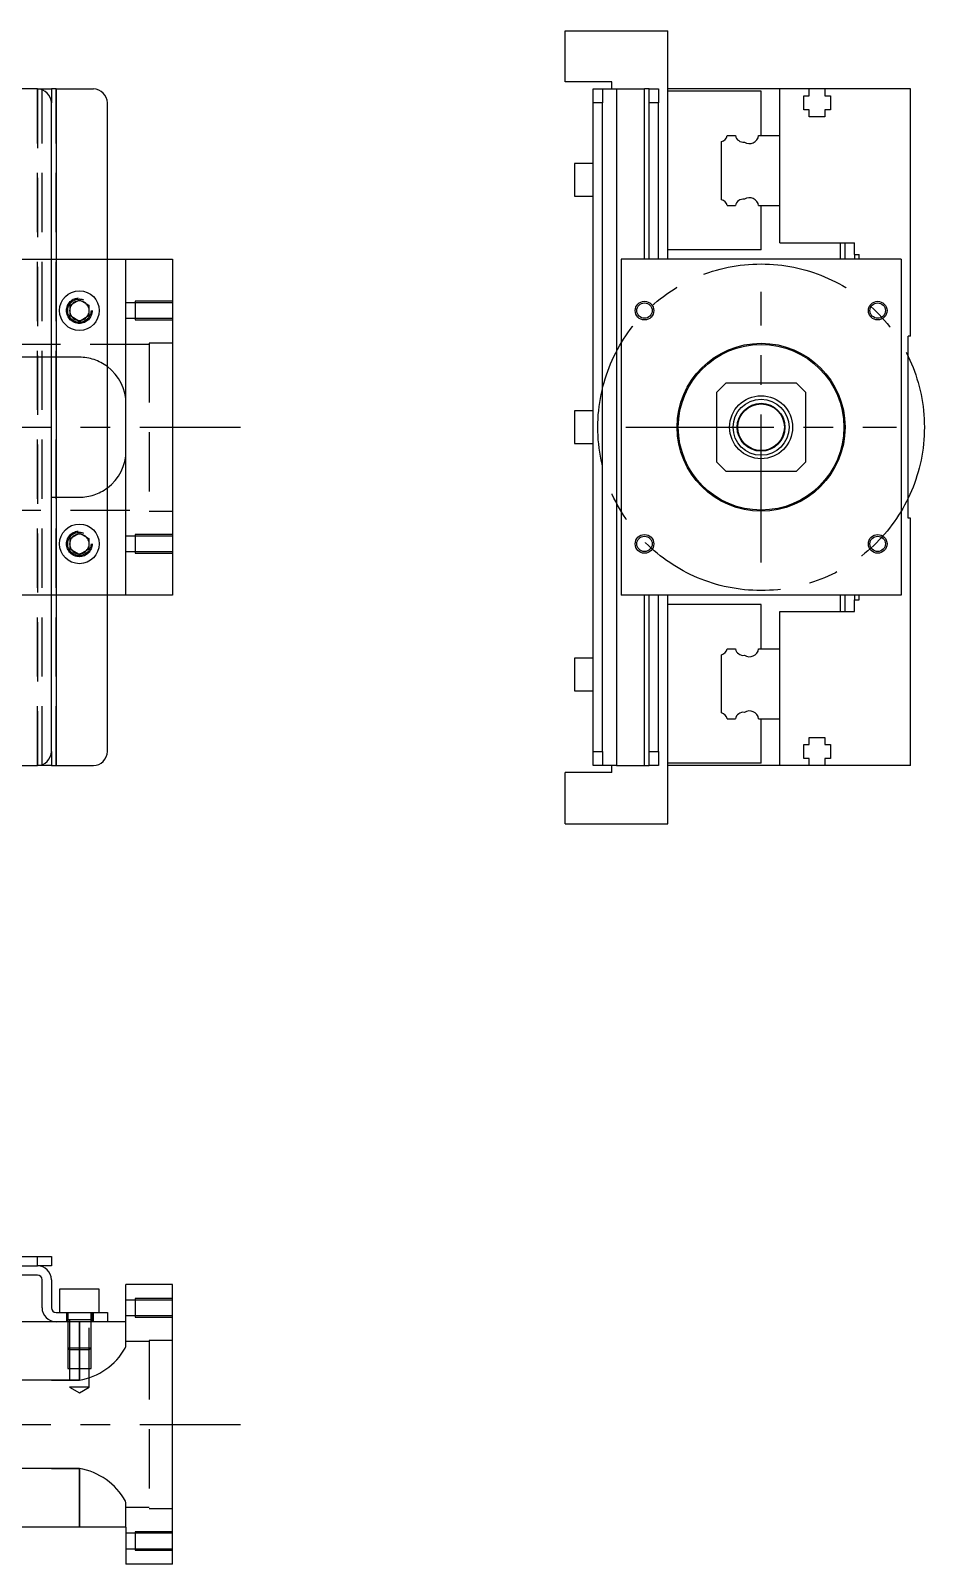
# Model space of a CAD drawing. Extents: x -13 to 561, y -282 to 87.
# Drawn here: x 369.6 to 561.2, y -243.7 to 85 of the extents above; entities that cross this region are included whole.
import ezdxf

# ---------------------------------------------------------------- set-up
doc = ezdxf.new("R2010")
doc.units = 0
doc.linetypes.add('CENTER', pattern=[50.8, 31.75, -6.35, 6.35, -6.35])
doc.linetypes.add('DASHED', pattern=[19.05, 12.7, -6.35])
doc.layers.get('0').update_dxf_attribs({"linetype": 'CONTINUOUS'})
doc.layers.add('CENTER', color=1, linetype='CENTER')

msp = doc.modelspace()

# ---------------------------------------------------------------- linework, layer by layer
at = {"color": 7, "linetype": 'CONTINUOUS'}
for p, q in [((484.16, 74), (484.16, 85)), ((484.16, 85), (506.16, 85)), ((506.16, 36), (506.16, 85)), ((371, 72.5), (3, 72.5)), ((371, 72.5), (374, 72.5)), ((374, 72.5), (374, 69.5)), ((375, 72.5), (374, 72.5)), ((375, 72.5), (375, -72.5)), ((375, 72.5), (383, 72.5)), ((494.16, 74), (484.16, 74)), ((490.16, 72.5), (492.16, 72.5)), ((490.16, 69.5), (490.16, 72.5)), ((492.16, 72.5), (495.16, 72.5)), ((492.16, 72.5), (492.16, 69.5)), ((494.16, 72.5), (494.16, 74)), ((495.16, 72.5), (495.16, -72.5)), ((495.16, 72.5), (501.16, 72.5)), ((501.16, 36), (501.16, 72.5)), ((502.16, 72.5), (501.16, 72.5)), ((502.16, 72.5), (504.16, 72.5)), ((502.16, 69.5), (502.16, 72.5)), ((504.16, 72.5), (504.16, 69.5)), ((530.16, 72.5), (506.16, 72.5)), ((530.16, 62.5), (530.16, 72.5)), ((536.46, 72.5), (530.16, 72.5)), ((539.86, 72.5), (536.46, 72.5)), ((536.46, 71), (536.46, 72.5)), ((539.86, 72.5), (539.86, 71)), ((558.16, 72.5), (539.86, 72.5)), ((558.16, 19.5), (558.16, 72.5)), ((374, -69.5), (374, 69.5)), ((386, -69.5), (386, 69.5)), ((386, -69.5), (386, 69.5)), ((492.16, 69.5), (490.16, 69.5)), ((490.16, -69.5), (490.16, 69.5)), ((492.16, -69.5), (492.16, 69.5)), ((504.16, 69.5), (502.16, 69.5)), ((502.16, 36), (502.16, 69.5)), ((504.16, 36), (504.16, 69.5)), ((526.16, 72), (506.16, 72)), ((526.16, 62.5), (526.16, 72)), ((535.31, 71), (536.46, 71)), ((535.31, 68), (535.31, 71)), ((539.86, 71), (541.01, 71)), ((541.01, 71), (541.01, 68)), ((536.46, 68), (535.31, 68)), ((536.46, 66.5), (536.46, 68)), ((539.86, 66.5), (536.46, 66.5)), ((539.86, 68), (539.86, 66.5)), ((541.01, 68), (539.86, 68)), ((518.912272, 62.5), (520.68668, 62.5)), ((525.637372, 62.5), (530.16, 62.5)), ((530.16, 47.5), (530.16, 62.5)), ((530.16, 47.5), (530.16, 62.5)), ((517.66, 48.752272), (517.66, 61.247728)), ((486.16, 56.5), (486.16, 53)), ((490.16, 56.5), (486.16, 56.5)), ((486.16, 53), (486.16, 49.5)), ((486.16, 49.5), (490.16, 49.5)), ((518.912272, 47.5), (520.68668, 47.5)), ((525.637372, 47.5), (530.16, 47.5)), ((526.16, 38), (526.16, 47.5)), ((530.16, 39.5), (530.16, 47.5)), ((530.16, 39.5), (546.16, 39.5)), ((543.16, 36), (543.16, 39.5)), ((544.16, 36), (544.16, 39.5)), ((546.16, 37), (546.16, 39.5)), ((526.16, 38), (506.16, 38)), ((546.16, 37), (547.16, 37)), ((546.16, 37), (546.16, 36)), ((547.16, 36), (547.16, 37)), ((386, 36), (390, 36)), ((390, -36), (390, 36)), ((390, 36), (400, 36)), ((400, 36), (400, -36)), ((496.16, 36), (496.16, -36)), ((556.16, 36), (496.16, 36)), ((556.16, 36), (556.16, -36)), ((378, 26.1547), (380, 27.309402)), ((380, 27.309402), (382, 26.1547)), ((378, 23.8453), (378, 26.1547)), ((380, 22.690598), (378, 23.8453)), ((382, 23.8453), (380, 22.690598)), ((382, 26.1547), (382, 23.8453)), ((558.16, 19.5), (557.66, 19.5)), ((557.66, -19.5), (557.66, 19.5)), ((518.66, 9.5), (516.66, 7.5)), ((516.66, -7.5), (516.66, 7.5)), ((518.66, 9.5), (533.66, 9.5)), ((535.66, 7.5), (533.66, 9.5)), ((535.66, 7.5), (535.66, -7.5)), ((486.16, 3.5), (486.16, 0)), ((490.16, 3.5), (486.16, 3.5)), ((486.16, 0), (486.16, -3.5)), ((486.16, -3.5), (490.16, -3.5)), ((516.66, -7.5), (518.66, -9.5)), ((533.66, -9.5), (518.66, -9.5)), ((533.66, -9.5), (535.66, -7.5)), ((558.16, -19.5), (557.66, -19.5)), ((558.16, -72.5), (558.16, -19.5)), ((378, -23.8453), (380, -22.690598)), ((380, -22.690598), (382, -23.8453)), ((378, -26.1547), (378, -23.8453)), ((380, -27.309402), (378, -26.1547)), ((382, -26.1547), (380, -27.309402)), ((382, -23.8453), (382, -26.1547)), ((390, -36), (386, -36)), ((400, -36), (390, -36)), ((556.16, -36), (496.16, -36)), ((501.16, -72.5), (501.16, -36)), ((502.16, -69.5), (502.16, -36)), ((504.16, -69.5), (504.16, -36)), ((506.16, -85), (506.16, -36)), ((543.16, -39.5), (543.16, -36)), ((544.16, -39.5), (544.16, -36)), ((546.16, -36), (546.16, -37)), ((547.16, -37), (547.16, -36)), ((526.16, -38), (506.16, -38)), ((526.16, -47.5), (526.16, -38)), ((546.16, -39.5), (546.16, -37)), ((546.16, -37), (547.16, -37)), ((530.16, -47.5), (530.16, -39.5)), ((530.16, -39.5), (546.16, -39.5)), ((517.66, -61.247728), (517.66, -48.752272)), ((518.912272, -47.5), (520.68668, -47.5)), ((525.637372, -47.5), (530.16, -47.5)), ((530.16, -62.5), (530.16, -47.5)), ((530.16, -62.5), (530.16, -47.5)), ((486.16, -49.5), (486.16, -53)), ((490.16, -49.5), (486.16, -49.5)), ((486.16, -53), (486.16, -56.5)), ((486.16, -56.5), (490.16, -56.5)), ((518.912272, -62.5), (520.68668, -62.5)), ((525.637372, -62.5), (530.16, -62.5)), ((526.16, -72), (526.16, -62.5)), ((530.16, -72.5), (530.16, -62.5)), ((535.31, -71), (535.31, -68)), ((535.31, -68), (536.46, -68)), ((536.46, -68), (536.46, -66.5)), ((536.46, -66.5), (539.86, -66.5)), ((539.86, -66.5), (539.86, -68)), ((539.86, -68), (541.01, -68)), ((541.01, -68), (541.01, -71)), ((374, -69.5), (374, -72.5)), ((490.16, -69.5), (492.16, -69.5)), ((490.16, -72.5), (490.16, -69.5)), ((492.16, -69.5), (492.16, -72.5)), ((502.16, -69.5), (504.16, -69.5)), ((502.16, -72.5), (502.16, -69.5)), ((504.16, -69.5), (504.16, -72.5)), ((526.16, -72), (506.16, -72)), ((536.46, -71), (535.31, -71)), ((536.46, -72.5), (536.46, -71)), ((539.86, -71), (539.86, -72.5)), ((541.01, -71), (539.86, -71)), ((3, -72.5), (371, -72.5)), ((374, -72.5), (371, -72.5)), ((374, -72.5), (375, -72.5)), ((375, -72.5), (383, -72.5)), ((484.16, -85), (484.16, -74)), ((494.16, -74), (484.16, -74)), ((492.16, -72.5), (490.16, -72.5)), ((495.16, -72.5), (492.16, -72.5)), ((494.16, -74), (494.16, -72.5)), ((495.16, -72.5), (501.16, -72.5)), ((501.16, -72.5), (502.16, -72.5)), ((504.16, -72.5), (502.16, -72.5)), ((530.16, -72.5), (506.16, -72.5)), ((536.46, -72.5), (530.16, -72.5)), ((539.86, -72.5), (536.46, -72.5)), ((558.16, -72.5), (539.86, -72.5)), ((484.16, -85), (506.16, -85)), ((237, -177.72), (371, -177.72)), ((363, -179.72), (371, -179.72)), ((363, -179.72), (371, -179.72)), ((371, -179.72), (371, -177.72)), ((371, -177.72), (374, -177.72)), ((374, -179.72), (371, -179.72)), ((374, -177.72), (374, -179.72)), ((371, -181.72), (363, -181.72)), ((372, -188.72), (372, -182.72)), ((374, -182.72), (374, -188.72)), ((390, -191.72), (390, -183.72)), ((400, -183.72), (390, -183.72)), ((400, -243.72), (400, -183.72)), ((384.25, -184.72), (375.75, -184.72)), ((375.75, -184.72), (375.75, -189.72)), ((384.25, -189.72), (384.25, -184.72)), ((375, -189.72), (383, -189.72)), ((383, -191.72), (383, -189.72)), ((383, -189.72), (386, -189.72)), ((386, -189.72), (386, -191.72)), ((375, -191.72), (367, -191.72)), ((383, -191.72), (375, -191.72)), ((386, -191.72), (383, -191.72)), ((390, -191.72), (386, -191.72)), ((390, -235.72), (367, -235.72)), ((390, -235.72), (390, -243.72)), ((400, -243.72), (390, -243.72))]:
    msp.add_line(p, q, dxfattribs=at)
at = {"color": 3, "linetype": 'DASHED'}
for p, q in [((371, -72.5), (371, 72.5)), ((371, 72.5), (371, -72.5)), ((372, -72.5), (372, 72.5)), ((375, -72.5), (375, 72.5)), ((367, 36), (374, 36)), ((374, 36), (386, 36)), ((392, 26.65), (390, 26.65)), ((392, 26.999994), (392, 23.000006)), ((400, 26.999994), (392, 26.999994)), ((400, 26.65), (392, 26.65)), ((377.5, 25), (377.52689, 25.365682)), ((390, 23.35), (392, 23.35)), ((392, 23.35), (400, 23.35)), ((392, 23.000006), (400, 23.000006)), ((395, 17.75), (340, 17.75)), ((395, 18), (395, -18)), ((400, 18), (395, 18)), ((374, 15), (355, 15)), ((380, 15), (374, 15)), ((355, -15), (374, -15)), ((374, -15), (380, -15)), ((340, -17.75), (395, -17.75)), ((395, -18), (400, -18)), ((392, -23.000006), (392, -26.999994)), ((400, -23.000006), (392, -23.000006)), ((377.5, -25), (377.52689, -24.634318)), ((392, -23.35), (390, -23.35)), ((400, -23.35), (392, -23.35)), ((390, -26.65), (392, -26.65)), ((392, -26.65), (400, -26.65)), ((392, -26.999994), (400, -26.999994)), ((374, -36), (367, -36)), ((386, -36), (374, -36)), ((392, -187.07), (390, -187.07)), ((392, -186.720006), (392, -190.719994)), ((400, -186.720006), (392, -186.720006)), ((400, -187.07), (392, -187.07)), ((377.25, -189.72), (377.25, -191.72)), ((377.499995, -189.72), (377.500006, -201.72)), ((382.499994, -201.72), (382.500005, -189.72)), ((382.75, -191.72), (382.75, -189.72)), ((390, -190.37), (392, -190.37)), ((392, -190.37), (400, -190.37)), ((382.500006, -191.32), (377.499994, -191.32)), ((377.9, -191.32), (377.9, -205.72)), ((380, -191.72), (380, -204.229874)), ((380, -204.229874), (380, -191.72)), ((382.1, -205.72), (382.1, -191.32)), ((390, -196.688778), (390, -191.72)), ((392, -190.719994), (400, -190.719994)), ((389.823178, -197.354328), (389.954746, -196.99671)), ((389.954746, -196.99671), (390, -196.688778)), ((395, -195.97), (390, -195.97)), ((395, -195.72), (395, -231.72)), ((400, -195.72), (395, -195.72)), ((377.5, -197.32), (382.5, -197.32)), ((377.5, -197.32), (377.9, -197.72)), ((382.1, -197.72), (377.9, -197.72)), ((382.1, -197.72), (382.5, -197.32)), ((377.500006, -201.72), (382.499994, -201.72)), ((355, -204.229874), (380, -204.229874)), ((380, -204.229874), (355, -204.229874)), ((382.1, -205.72), (377.9, -205.72)), ((377.9, -205.72), (380, -206.932436)), ((380, -206.932436), (382.1, -205.72)), ((380, -223.210126), (355, -223.210126)), ((355, -223.210126), (380, -223.210126)), ((380, -223.210126), (380, -235.72)), ((380, -235.72), (380, -223.210126)), ((389.96557, -230.485558), (389.86358, -230.178774)), ((390, -230.751222), (389.96557, -230.485558)), ((390, -235.72), (390, -230.751222)), ((390, -231.47), (395, -231.47)), ((395, -231.72), (400, -231.72)), ((392, -237.07), (390, -237.07)), ((392, -236.720006), (392, -240.719994)), ((400, -236.720006), (392, -236.720006)), ((400, -237.07), (392, -237.07)), ((390, -240.37), (392, -240.37)), ((392, -240.37), (400, -240.37)), ((392, -240.719994), (400, -240.719994))]:
    msp.add_line(p, q, dxfattribs=at)
at = {"color": 7, "linetype": 'CONTINUOUS'}
for centre, radius in [((380, 25), 4.25), ((501.16, 25), 1.65), ((551.16, 25), 1.65), ((526.16, 0), 18), ((526.16, 0), 17.75), ((526.16, 0), 6.75), ((526.16, 0), 6), ((526.16, 0), 5.125), ((526.16, 0), 5), ((380, -25), 4.25), ((501.16, -25), 1.65), ((551.16, -25), 1.65)]:
    msp.add_circle(centre, radius, dxfattribs=at)
at = {"color": 3, "linetype": 'DASHED'}
for centre, radius in [((380, 25), 2.75), ((380, 25), 2.5), ((380, -25), 2.75), ((380, -25), 2.5)]:
    msp.add_circle(centre, radius, dxfattribs=at)
at = {"color": 3, "linetype": 'CONTINUOUS'}
for centre in [(501.16, 25), (551.16, 25), (501.16, -25), (551.16, -25)]:
    msp.add_circle(centre, 2, dxfattribs=at)
at = {"color": 7, "linetype": 'CONTINUOUS'}
for centre, radius, start, end in [((371, 69.5), 3, 0, 90), ((383, 69.5), 3, 0, 90), ((517.26, 62.9), 1.7, 283.608961, 346.391039), ((522.36, 62.8), 1.7, 190.164249, 277.540197), ((523.66, 62.8), 2, 237.42103, 351.373073), ((517.26, 47.1), 1.7, 13.608961, 76.391039), ((522.36, 47.2), 1.7, 82.459803, 169.835751), ((523.66, 47.2), 2, 8.626927, 122.57897), ((380, 25), 2.1, 137.75279, 162.24721), ((380, 25), 2.1, 102.24721, 137.75279), ((380, 25), 2.1, 77.75279, 102.24721), ((380, 25), 2.1, 42.24721, 77.75279), ((380, 25), 2.1, 17.75279, 42.24721), ((380, 25), 2.1, 162.24721, 180), ((380, 25), 2.1, 180, 197.75279), ((380, 25), 2.1, 197.75279, 222.24721), ((380, 25), 2.1, 222.24721, 257.75279), ((380, 25), 2.1, 282.24721, 317.75279), ((380, 25), 2.1, 317.75279, 342.24721), ((380, 25), 2.1, 342.24721, 17.75279), ((380, 25), 2.1, 257.75279, 282.24721), ((380, 5), 10, 0, 53.130102), ((380, -5), 10, 306.869898, 0), ((380, -25), 2.1, 102.24721, 137.75279), ((380, -25), 2.1, 77.75279, 102.24721), ((380, -25), 2.1, 42.24721, 77.75279), ((380, -25), 2.1, 162.24721, 180), ((380, -25), 2.1, 180, 197.75279), ((380, -25), 2.1, 137.75279, 162.24721), ((380, -25), 2.1, 197.75279, 222.24721), ((380, -25), 2.1, 17.75279, 42.24721), ((380, -25), 2.1, 317.75279, 342.24721), ((380, -25), 2.1, 342.24721, 17.75279), ((380, -25), 2.1, 222.24721, 257.75279), ((380, -25), 2.1, 257.75279, 282.24721), ((380, -25), 2.1, 282.24721, 317.75279), ((517.26, -47.1), 1.7, 283.608961, 346.391039), ((522.36, -47.2), 1.7, 190.164249, 277.540197), ((523.66, -47.2), 2, 237.42103, 351.373073), ((517.26, -62.9), 1.7, 13.608961, 76.391039), ((522.36, -62.8), 1.7, 82.459803, 169.835751), ((523.66, -62.8), 2, 8.626927, 122.57897), ((371, -69.5), 3, 270, 0), ((383, -69.5), 3, 270, 0), ((371, -182.72), 3, 0, 90), ((371, -182.72), 1, 0, 90), ((375, -188.72), 3, 180, 270), ((375, -188.72), 1, 180, 270)]:
    msp.add_arc(centre, radius, start, end, dxfattribs=at)
at = {"color": 3, "linetype": 'DASHED'}
for centre, radius, start, end in [((380, 5), 10, 53.130102, 90), ((380, -5), 10, 270, 306.869898), ((377.794189, -190.623383), 13.784128, 279.20837209, 330.77035528), ((377.805862, -236.780648), 13.746756, 28.70170283, 80.81566309)]:
    msp.add_arc(centre, radius, start, end, dxfattribs=at)
at = {"layer": 'CENTER', "color": 1, "linetype": 'CENTER'}
for p, q in [((526.16, -29), (526.16, 29)), ((-13.447893, 0), (414.546148, 0)), ((497.16, 0), (555.16, 0)), ((-13.447893, -213.72), (414.546148, -213.72))]:
    msp.add_line(p, q, dxfattribs=at)
msp.add_circle((526.16, 0), 35.000001, dxfattribs=at)

doc.saveas('drawing.dxf')
